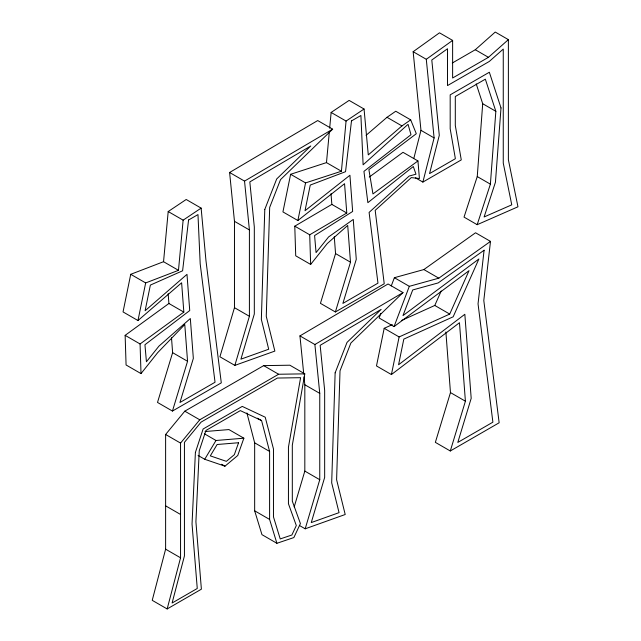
<?xml version="1.0" encoding="UTF-8"?>
<svg xmlns="http://www.w3.org/2000/svg" width="641" height="641" viewBox="0 0 641 641"><rect width="100%" height="100%" fill="white"/><g stroke="black" fill="none" stroke-linecap="round" stroke-linejoin="round"><path stroke-width="0.96" d="M452.274 63.026L475.293 49.734L495.237 32.05L508.377 39.638L508.377 159.745L517.96 206.795L477.176 224.695L464.036 217.107L477.249 176.571L482.705 103.722L476.215 83.875M477.176 224.695L490.389 184.159L495.846 111.31L485.341 79.172L455.302 96.519L455.302 125.476L461.272 159.913L422.876 182.084L415.48 177.813M168.166 293.722L168.904 303.489L125.139 335.347L126.077 364.977L141.012 373.599L140.075 343.969L183.839 312.111L181.627 282.793L137.975 320.548L123.04 311.927L130.732 274.308L163.543 261.704L168.198 211.538L186.194 199.487L201.13 208.117L205.961 260.591L221.297 382.853L172.445 411.057L157.51 402.436L172.621 352.662L171.5 337.759M130.732 274.308L145.667 282.929L178.478 270.334L183.134 220.159L201.13 208.117M329.666 128.184L331.133 112.447L349.121 100.397L364.056 109.018L346.068 121.069L341.413 171.235L326.477 162.614L329.306 132.118M391.258 285.942L394.383 277.705L423.869 269.557L475.55 232.771L490.485 241.393L483.803 300.517L499.147 422.78L450.294 450.984L435.359 442.362L450.471 392.588L445.888 331.982M276.896 543.288L269.597 519.426L269.597 451.44L261.584 420.6L240.327 410.609L205.929 430.464L199.247 450.751L195.914 521.766L201.386 589.191L167.165 608.95L152.229 600.329L165.618 549.177L165.618 434.478L184.808 411.169L263.691 365.626L289.86 365.21L304.796 373.839L292.312 445.183L292.312 501.158L300.413 523.569L293.858 537.567L276.896 543.288L261.961 534.658L254.661 510.805L254.661 442.819L246.897 412.94M137.975 320.548L145.667 282.929M326.477 162.614L290.629 174.288L282.929 211.907L297.865 220.528L344.554 183.703L346.773 213.02L309.715 234.79L294.78 226.169L331.838 204.399L346.773 213.02M297.865 220.528L305.557 182.909L341.413 171.235M392.316 324.642L384.183 328.32L376.483 365.939L391.419 374.56L459.469 322.719L465.406 401.21L450.294 450.984M391.419 374.56L399.119 336.942L449.718 314.074L469.02 270.686L394.047 326.606L379.111 317.984L380.842 313.401M413.886 158.175L420.969 130.331L413.149 51.705L439.486 32.819L452.626 40.407L452.626 78.002L488.442 57.321L508.377 39.638M422.876 182.084L434.109 137.919L426.289 59.293L413.149 51.705M167.165 608.95L180.554 557.798L180.554 443.099L199.744 419.791L278.627 374.248L304.796 373.839M234.47 307.672L219.911 356.773L234.846 365.394L274.853 351.092L266.263 316.301L269.677 207.404L280.542 179.6L332.647 129.178L317.712 120.556L229.606 172.485L234.47 221.321L234.47 307.672L249.405 316.293L234.846 365.394M294.179 506.967L304.82 471.087L304.82 384.744L304.042 376.924M305.196 528.809L319.755 479.708L319.755 393.366L314.883 344.521L299.948 335.9L388.061 283.979L402.997 292.6L350.883 343.015L340.018 370.819L336.605 479.716L345.203 514.507L305.196 528.809L299.387 525.46M172.445 411.057L187.557 361.284L184.776 324.522L157.606 352.742L141.012 373.599M334.273 236.681L335.555 253.572L320.444 303.345L335.371 311.967L384.231 283.763L375.185 210.36L411.314 177.589L419.422 178.535L417.94 160.939L403.005 152.318L369.272 177.052M335.371 311.967L350.491 262.193L347.71 225.432L327.247 243.572L310.653 264.429L295.717 255.807L294.78 226.169M205.048 431.537L228.933 429.574L243.868 438.196L237.747 455.495L224.975 466.183L204.719 459.277L198.085 455.447M394.047 326.606L409.319 286.327L438.805 278.178L490.485 241.393M401.354 320.564L434.782 305.453L441.216 290.99M204.719 459.277L216.001 440.487L243.868 438.196M366.067 135.331L387.012 117.303L395.753 111.238L410.689 119.859L416.305 133.721L368.887 169.617L372.958 193.927L417.94 160.939M410.689 119.859L401.947 125.924L368.279 154.898L364.056 109.018M426.289 59.293L452.626 40.407M229.606 172.485L244.533 181.107L332.647 129.178M314.883 344.521L402.997 292.6M475.293 49.734L488.442 57.321M482.705 103.722L495.846 111.31M420.969 130.331L434.109 137.919M387.012 117.303L401.947 125.924M477.249 176.571L490.389 184.159M331.133 112.447L346.068 121.069M290.629 174.288L305.557 182.909M423.869 269.557L438.805 278.178M394.383 277.705L409.319 286.327M434.782 305.453L449.718 314.074M335.555 253.572L350.491 262.193M234.47 221.321L249.405 229.943L249.405 316.293M384.183 328.32L399.119 336.942M168.198 211.538L183.134 220.159M450.471 392.588L465.406 401.21M163.543 261.704L178.478 270.334M168.904 303.489L183.839 312.111M304.82 384.744L319.755 393.366M263.691 365.626L278.627 374.248M172.621 352.662L187.557 361.284M125.139 335.347L140.075 343.969M257.434 418.204L261.584 420.6M304.82 471.087L319.755 479.708M254.661 442.819L269.597 451.44M184.808 411.169L199.744 419.791M204.383 433.781L216.001 440.487M221.658 464.268L224.975 466.183M165.618 434.478L180.554 443.099M254.661 510.805L269.597 519.426M165.618 505.845L180.554 514.467M165.618 549.177L180.554 557.798M299.948 335.9L303.746 373.999M244.533 181.107L249.405 229.943M331.02 193.646L331.838 204.399M309.715 234.79L310.653 264.429M264.789 209.415L261.344 319.426L268.707 349.233L240.928 359.16L254.317 314.01L254.317 226.97L249.822 181.908L310.773 145.988L276.688 178.967L264.789 209.415M335.139 372.83L331.685 482.841L339.049 512.648L311.27 522.575L324.658 477.425L324.658 390.385L320.163 345.323L381.115 309.403L347.037 342.382L335.139 372.83M195.401 452.426L192.036 524.05L197.26 588.478L172.109 603.005L184.432 555.931L184.432 442.346L201.098 422.098L277.401 378.046L300.597 377.685L288.442 447.186L288.442 503.762L296.31 525.548L291.879 535.003L280.221 538.929L273.467 516.87L273.467 448.932L265.23 417.211L242.25 406.402L203.117 428.997L195.401 452.426M501.006 107.92L495.445 182.204L484.115 216.97L511.758 204.84L503.257 163.078L503.257 49.069L489.291 61.456L447.506 85.582L447.506 48.756L431.794 60.022L439.285 135.347L429.558 173.599L455.374 158.696L450.182 128.761L450.182 94.852L489.347 72.241L501.006 107.92M484.091 250.238L478.042 303.842L492.889 422.171L457.802 442.426L471.191 398.325L464.837 314.282L398.566 364.761L403.814 339.105L453.171 316.798L478.883 258.996L402.981 315.604L412.708 289.956L438.188 282.913L484.091 250.238M188.566 220.023L182.605 270.79L150.363 285.093L145.114 310.749L186.988 274.356L189.728 310.556L144.946 344.738L146.428 361.764L158.952 346.116L190.329 318.537L193.342 358.399L179.953 402.5L215.039 382.244L200.192 263.916L197.981 214.583L188.566 220.023M351.492 120.925L345.539 171.692L310.26 185.073L305.012 210.729L349.922 175.257L352.654 211.458L314.587 235.567L316.061 252.594L328.585 236.946L353.263 219.446L356.276 259.301L342.879 303.409L377.966 283.146L369.096 212.427L409.182 176.043L415.977 174.2L413.309 166.524L367.87 202.668L363.944 171.363L410.993 134.706L408.053 124.322L363.118 164.817L360.907 115.492L351.492 120.925M238.572 442.731L234.35 454.669L226.377 461.344L210.304 455.871L217.131 444.501L238.572 442.731"/></g></svg>
